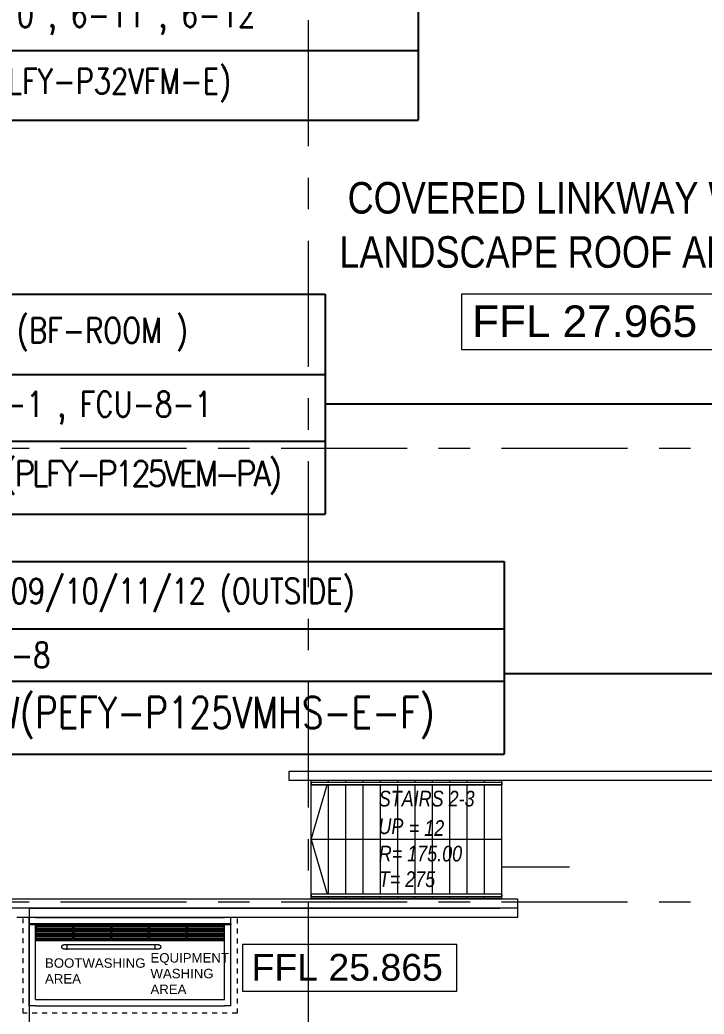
# Model space of a CAD drawing. Header units: millimetres. Extents: x 50620 to 404449, y -131543 to 97.
# Drawn here: x 329737 to 340598, y -80181 to -64398 of the extents above; entities that cross this region are included whole.
import ezdxf

# ---------------------------------------------------------------- set-up
doc = ezdxf.new("R2010")
doc.units = ezdxf.units.MM
doc.linetypes.add('Dash', pattern=[1587.5, 793.75, -793.75])
doc.linetypes.add('IDA - Grid Line', pattern=[3500, 2000, -500, 500, -500])
for name, color, linetype, lineweight in [('A-_ANOT----_D-1', 8, 'Continuous', 0), ('A-_ANOTTEXT_T', 8, 'Continuous', 0), ('A-_DETA----_E-12', 7, 'Continuous', 9), ('A-_FLOR----_E', 8, 'Continuous', 9), ('A-_HANR----_E6', 8, 'Continuous', 9), ('A-_WALL----_E', 8, 'Continuous', 9), ('FURNITURE', 8, 'Continuous', 9), ('M-_ARCHI', 8, 'Continuous', 5), ('M_ACMV_ANNOTATION', 7, 'Continuous', 20), ('S-_STRC----_A', 8, 'Continuous', 5), ('S-_STRC----_A-1', 8, 'Continuous', 5), ('S-_STRC----_E', 8, 'Continuous', 5)]:
    doc.layers.add(name, color=color, linetype=linetype, lineweight=lineweight)
doc.layers.add('Default', color=7, linetype='Continuous', true_color=0xffffff)
doc.layers.add('Make2D$Visible$Curves', color=7, linetype='Continuous', true_color=0xffffff)
doc.layers.add('S-_ANOTGRID_E-1', color=9, linetype='IDA - Grid Line', lineweight=5, true_color=0x808080)
doc.styles.add('Arial Narrow_2', font='ARIALN.TTF', dxfattribs={"height": 90})
doc.styles.add('Arial Narrow_B_I', font='ARIALNBI.TTF', dxfattribs={"height": 375})
doc.styles.add('Arial Narrow_I', font='ARIALNI.TTF', dxfattribs={"height": 1.5})
doc.styles.add('Arial Narrow_I_1', font='ARIALNI.TTF', dxfattribs={"height": 375})
doc.styles.add('Arial_4', font='arial.ttf', dxfattribs={"height": 500})
doc.styles.add('Default', font='arial.ttf')
doc.styles.add('SIMPLEX', font='simplex.shx', dxfattribs={"width": 0.8})
doc.styles.get("Standard").update_dxf_attribs({"font": 'arial.ttf'})
doc.dimstyles.get("Standard").update_dxf_attribs({"dimtxt": 200, "dimasz": 150, "dimexe": 0.18, "dimexo": 0.0625, "dimgap": 10, "dimtad": 1, "dimtih": 1, "dimtoh": 1, "dimdec": 0, "dimzin": 0, "dimdsep": 46, "dimtxsty": 'Standard', "dimcen": 0.09, "dimclrd": 256, "dimclre": 256, "dimclrt": 256, "dimadec": 0, "dimazin": 0, "dimtfac": 1, "dimtdec": 0, "dimtofl": 0, "dimtmove": 0, "dimatfit": 3, "dimfxl": 1, "dimtolj": 1, "dimtzin": 0, "dimarcsym": 1})

# ---------------------------------------------------------------- blocks, each defined once
blk = doc.blocks.new('*T64')
at = {"layer": 'M_ACMV_ANNOTATION', "color": 0, "linetype": 'ByBlock', "lineweight": -2, "transparency": 16777216}
for p, q in [((0, 0), (8620, 0)), ((0, 0), (0, -4179)), ((8620, 0), (8620, -4179)), ((0, -910), (8620, -910)), ((0, -2053), (8620, -2053)), ((0, -3072), (8620, -3072)), ((0, -4179), (8620, -4179))]:
    blk.add_line(p, q, dxfattribs=at)
at = {"layer": 'M_ACMV_ANNOTATION', "transparency": 16777216, "char_height": 400, "width": 8319.58, "attachment_point": 4, "style": 'SIMPLEX'}
for s, insert in [('{\\Fsimplex|c0;02-04 (INT BRANCH)}', (150, -455)), ('{\\Fsimplex|c0;FCU-5-10, 5-11 , 5-12 , 5-13}', (150, -1481)), ('{\\Fsimplex|c0;FCU-6-10 , 6-11 , 6-12}', (150, -2563)), ('3.6kW (PLFY-P32VFM-E)', (150, -3626))]:
    blk.add_mtext(s, dxfattribs=dict(at, insert=insert))
blk = doc.blocks.new('*T86')
at = {"layer": 'M_ACMV_ANNOTATION', "color": 0, "linetype": 'ByBlock', "lineweight": -2, "transparency": 16777216}
for p, q in [((0, 0), (6720, 0)), ((0, 0), (0, -3492)), ((6720, 0), (6720, -3492)), ((0, -1275), (6720, -1275)), ((0, -2333), (6720, -2333)), ((0, -3492), (6720, -3492))]:
    blk.add_line(p, q, dxfattribs=at)
at = {"layer": 'M_ACMV_ANNOTATION', "transparency": 16777216, "char_height": 400, "width": 6419.78, "attachment_point": 4, "style": 'SIMPLEX'}
for s, insert in [('02-05 (BF-ROOM )', (150, -638)), ('{\\Fsimplex|c0;FCU-7-1 , FCU-8-1}', (150, -1804)), ('{\\Fsimplex|c0;\\W0.9;\\T0.8;14.0kW(PLFY-P125VEM-PA)}', (150, -2913))]:
    blk.add_mtext(s, dxfattribs=dict(at, insert=insert))
blk = doc.blocks.new('*T95')
at = {"layer": 'M_ACMV_ANNOTATION', "color": 0, "linetype": 'ByBlock', "lineweight": -2, "transparency": 16777216}
for p, q in [((0, 0), (9736, 0)), ((0, 0), (0, -3057)), ((9736, 0), (9736, -3057)), ((0, -1065), (9736, -1065)), ((0, -1899), (9736, -1899)), ((0, -3057), (9736, -3057))]:
    blk.add_line(p, q, dxfattribs=at)
at = {"layer": 'M_ACMV_ANNOTATION', "transparency": 16777216, "char_height": 400, "width": 9436, "attachment_point": 4, "style": 'SIMPLEX'}
for s, insert in [('02-08/09/10/11/12 (OUTSIDE)', (150, -533)), ('{\\Fsimplex|c0;PFCU-7-8}', (150, -1482)), ('{\\Fsimplex|c0;\\H1.25x;14.0kW(PEFY-P125VMHS-E-F)}', (150, -2478))]:
    blk.add_mtext(s, dxfattribs=dict(at, insert=insert))
blk = doc.blocks.new('Top Rail Type - Top Rail_Internal_-4010444-BLK 2 2ND STOREY PLAN')
at = {"layer": 'A-_HANR----_E6'}
for p, q in [((82272, 22794), (79247, 22794)), ((79247, 22754), (82272, 22754))]:
    blk.add_line(p, q, dxfattribs=at)
at = {"layer": 'A-_HANR----_E6', "flags": 128}
for points in [[(79247, 22791), (79247, 22788), (79247, 22784), (79247, 22779), (79247, 22774), (79247, 22768), (79247, 22764), (79247, 22759), (79247, 22756)], [(79247, 22756), (79247, 22759), (79247, 22764), (79247, 22768), (79247, 22774), (79247, 22779), (79247, 22784), (79247, 22788), (79247, 22791)], [(82272, 22791), (82272, 22788), (82272, 22784), (82272, 22779), (82272, 22774), (82272, 22768), (82272, 22764), (82272, 22759), (82272, 22756)], [(82272, 22756), (82272, 22759), (82272, 22764), (82272, 22768), (82272, 22774), (82272, 22779), (82272, 22784), (82272, 22788), (82272, 22791)]]:
    blk.add_lwpolyline(points, dxfattribs=at)
blk = doc.blocks.new('Top Rail Type - Top Rail_Internal_-V97-BLK 2 2ND STOREY PLAN')
at = {"layer": 'A-_HANR----_E6'}
for p, q in [((79247, 22754), (79247, 22794)), ((82272, 22794), (79247, 22794)), ((82272, 22754), (79247, 22754)), ((82272, 22754), (82272, 22794))]:
    blk.add_line(p, q, dxfattribs=at)
blk = doc.blocks.new('Top Rail Type - Top Rail_Internal_-4010559-BLK 2 2ND STOREY PLAN')
at = {"layer": 'A-_HANR----_E6'}
for p, q in [((82272, 21019), (79247, 21019)), ((79247, 20979), (82272, 20979))]:
    blk.add_line(p, q, dxfattribs=at)
at = {"layer": 'A-_HANR----_E6', "flags": 128}
for points in [[(79247, 21016), (79247, 21013), (79247, 21009), (79247, 21004), (79247, 20999), (79247, 20993), (79247, 20989), (79247, 20984), (79247, 20981)], [(79247, 20981), (79247, 20984), (79247, 20989), (79247, 20993), (79247, 20999), (79247, 21004), (79247, 21009), (79247, 21013), (79247, 21016)], [(82272, 21016), (82272, 21013), (82272, 21009), (82272, 21004), (82272, 20999), (82272, 20993), (82272, 20989), (82272, 20984), (82272, 20981)], [(82272, 20981), (82272, 20984), (82272, 20989), (82272, 20993), (82272, 20999), (82272, 21004), (82272, 21009), (82272, 21013), (82272, 21016)]]:
    blk.add_lwpolyline(points, dxfattribs=at)
blk = doc.blocks.new('Top Rail Type - Top Rail_Internal_-V98-BLK 2 2ND STOREY PLAN')
at = {"layer": 'A-_HANR----_E6'}
for p, q in [((79247, 20979), (79247, 21019)), ((82272, 21019), (79247, 21019)), ((82272, 20979), (82272, 21019)), ((82272, 20979), (79247, 20979))]:
    blk.add_line(p, q, dxfattribs=at)
blk = doc.blocks.new('Spot Elevations - 16L x 3_5H - FFL - Magentar-4680237-BLK 2 2ND STOREY PLAN')
at = {"layer": 'A-_ANOT----_D-1'}
for p, q in [((16, 3.5), (0, 3.5)), ((0, 3.5), (0, 0)), ((16, 0), (16, 3.5)), ((0, 0), (16, 0))]:
    blk.add_line(p, q, dxfattribs=at)
blk = doc.blocks.new('IDA - Stair Detail Tag - UP_Total No of Riser - Riser Height - Tread Depth-258127-BLK 2 2ND STOREY PLAN')
at = {"layer": 'S-_STRC----_A-1', "insert": (0.032, -0.485), "char_height": 1.5, "width": 2.96624, "attachment_point": 1, "style": 'Arial Narrow_I'}
blk.add_mtext('UP', dxfattribs=at)
blk = doc.blocks.new('ARCHI 2ND_2024 09 11')
at = {"layer": 'A-_DETA----_E-12', "color": 8, "linetype": 'Dash', "lineweight": 5, "ltscale": 0.1}
blk.add_lwpolyline([(-51800, -50665), (-51800, -52165), (-55200, -52165), (-55200, -50665)], dxfattribs=at)
at = {"layer": 'A-_FLOR----_E', "color": 8, "lineweight": 5}
for p, q in [((-50975, -48325), (-43625, -48325)), ((-50625, -48325), (-43625, -48325)), ((-50625, -50350), (-50625, -48475)), ((-43775, -48475), (-47600, -48475)), ((-57725, -50350), (-52725, -50350)), ((-57725, -50350), (-52725, -50350)), ((-47625, -50500), (-55100, -50500)), ((-55100, -50500), (-55100, -52800)), ((-52575, -50350), (-50625, -50350))]:
    blk.add_line(p, q, dxfattribs=at)
at = {"layer": 'A-_WALL----_E', "color": 8, "lineweight": 5}
for p, q in [((-50975, -48475), (-50975, -48325)), ((-50825, -48325), (-43775, -48325)), ((-43775, -48475), (-50975, -48475)), ((-57700, -50350), (-47350, -50350)), ((-47350, -50500), (-57700, -50500)), ((-55100.4, -50500), (-47625, -50500)), ((-55100, -50500), (-55100, -95600)), ((-52725, -50350), (-52575, -50350)), ((-47350, -50350), (-47350, -50500))]:
    blk.add_line(p, q, dxfattribs=at)
at = {"layer": 'Default', "color": 8, "lineweight": 5}
for p, q in [((-54433.1, -50765), (-54404.7, -50767)), ((-54400, -50778.1), (-54433.1, -50778.1)), ((-54400, -50778.1), (-54366.9, -50778.1)), ((-54366.9, -50765), (-54395.3, -50767)), ((-53833.1, -50765), (-53804.7, -50767)), ((-53800, -50778.1), (-53833.1, -50778.1)), ((-53800, -50778.1), (-53766.9, -50778.1)), ((-53766.9, -50765), (-53795.3, -50767)), ((-53233.1, -50765), (-53204.7, -50767)), ((-53200, -50778.1), (-53233.1, -50778.1)), ((-53200, -50778.1), (-53166.9, -50778.1)), ((-53166.9, -50765), (-53195.3, -50767)), ((-52633.1, -50765), (-52604.7, -50767)), ((-52600, -50778.1), (-52633.1, -50778.1)), ((-52600, -50778.1), (-52566.9, -50778.1)), ((-52566.9, -50765), (-52595.3, -50767))]:
    blk.add_line(p, q, dxfattribs=at)
at = {"layer": 'Default', "color": 8, "lineweight": 5, "extrusion": (5.42101e-20, -1.69407e-21, -1)}
for centre in [(54433.1, -50771.5), (53833.1, -50771.5), (53233.1, -50771.5), (52633.1, -50771.5)]:
    blk.add_circle(centre, 6.53, dxfattribs=at)
at = {"layer": 'Default', "color": 8, "lineweight": 5}
for centre in [(-54400, -50771.5), (-54366.9, -50771.5), (-53800, -50771.5), (-53766.9, -50771.5), (-53200, -50771.5), (-53166.9, -50771.5), (-52600, -50771.5), (-52566.9, -50771.5)]:
    blk.add_circle(centre, 6.53, dxfattribs=at)
for centre, radius, start, end in [((-54400, -50812.1), 24.4, 315.94346, 224.05654), ((-54400, -50792.1), 14.1, 0, 180), ((-54399.9, -50766.7), 8.82, 0, 180), ((-53800, -50812.1), 24.4, 315.94346, 224.05654), ((-53800, -50792.1), 14.1, 0, 180), ((-53799.9, -50766.7), 8.82, 0, 180), ((-53200, -50812.1), 24.4, 315.94346, 224.05654), ((-53200, -50792.1), 14.1, 0, 180), ((-53199.9, -50766.7), 8.82, 0, 180), ((-52600, -50812.1), 24.4, 315.94346, 224.05654), ((-52600, -50792.1), 14.1, 0, 180), ((-52599.9, -50766.7), 8.82, 0, 180)]:
    blk.add_arc(centre, radius, start, end, dxfattribs=at)
for points in [[(-54415.4, -50835.8), (-54418.9, -50829.1), (-54417.5, -50819.4)], [(-54384.6, -50835.8), (-54381.1, -50829.1), (-54382.5, -50819.4)], [(-53815.4, -50835.8), (-53818.9, -50829.1), (-53817.5, -50819.4)], [(-53784.6, -50835.8), (-53781.1, -50829.1), (-53782.5, -50819.4)], [(-53215.4, -50835.8), (-53218.9, -50829.1), (-53217.5, -50819.4)], [(-53184.6, -50835.8), (-53181.1, -50829.1), (-53182.5, -50819.4)], [(-52615.4, -50835.8), (-52618.9, -50829.1), (-52617.5, -50819.4)], [(-52584.6, -50835.8), (-52581.1, -50829.1), (-52582.5, -50819.4)]]:
    blk.add_open_spline(points, degree=2, dxfattribs=at)
for points in [[(-54400, -50841.8), (-54384.1, -50841.8), (-54384.1, -50833.7), (-54384.1, -50825.5), (-54400, -50825.5), (-54415.9, -50825.5), (-54415.9, -50833.7), (-54415.9, -50841.8), (-54400, -50841.8)], [(-53800, -50841.8), (-53784.1, -50841.8), (-53784.1, -50833.7), (-53784.1, -50825.5), (-53800, -50825.5), (-53815.9, -50825.5), (-53815.9, -50833.7), (-53815.9, -50841.8), (-53800, -50841.8)], [(-53200, -50841.8), (-53184.1, -50841.8), (-53184.1, -50833.7), (-53184.1, -50825.5), (-53200, -50825.5), (-53215.9, -50825.5), (-53215.9, -50833.7), (-53215.9, -50841.8), (-53200, -50841.8)], [(-52600, -50841.8), (-52584.1, -50841.8), (-52584.1, -50833.7), (-52584.1, -50825.5), (-52600, -50825.5), (-52615.9, -50825.5), (-52615.9, -50833.7), (-52615.9, -50841.8), (-52600, -50841.8)]]:
    blk.add_rational_spline(points, [1, 0.707106781187, 1, 0.707106781187, 1, 0.707106781187, 1, 0.707106781187, 1], degree=2, knots=[0, 0, 0, 1.5707963, 1.5707963, 3.1415927, 3.1415927, 4.712389, 4.712389, 6.2831853, 6.2831853, 6.2831853], dxfattribs=at)
for points in [[(-54400, -50839.8), (-54399.5, -50839.8), (-54398.5, -50839.8), (-54396.9, -50839.7), (-54395.4, -50839.5), (-54393.9, -50839.2), (-54392.4, -50838.8), (-54391, -50838.3), (-54389.8, -50837.8), (-54388.7, -50837.2), (-54387.8, -50836.5), (-54387.2, -50835.9), (-54386.8, -50835.4), (-54386.5, -50835), (-54386.3, -50834.7), (-54386.2, -50834.3), (-54386.1, -50834), (-54386.1, -50833.7), (-54386.1, -50833.2), (-54386.2, -50832.8), (-54386.5, -50832.4), (-54386.7, -50832), (-54386.9, -50831.8), (-54387.2, -50831.4), (-54387.8, -50830.8), (-54388.7, -50830.2), (-54389.8, -50829.6), (-54391, -50829.1), (-54392.4, -50828.6), (-54393.9, -50828.2), (-54395.4, -50827.9), (-54396.9, -50827.7), (-54398.5, -50827.6), (-54400, -50827.5), (-54401.5, -50827.6), (-54403.1, -50827.7), (-54404.6, -50827.9), (-54406.1, -50828.2), (-54407.6, -50828.6), (-54409, -50829.1), (-54410.2, -50829.6), (-54411.3, -50830.2), (-54412.2, -50830.8), (-54412.8, -50831.4), (-54413.2, -50831.9), (-54413.5, -50832.4), (-54413.7, -50832.7), (-54413.8, -50833), (-54413.9, -50833.3), (-54413.9, -50833.7), (-54413.9, -50834.1), (-54413.8, -50834.6), (-54413.5, -50835), (-54413.3, -50835.3), (-54413.1, -50835.6), (-54412.8, -50836), (-54412.2, -50836.5), (-54411.3, -50837.2), (-54410.2, -50837.8), (-54409, -50838.3), (-54407.6, -50838.8), (-54406.1, -50839.2), (-54404.6, -50839.5), (-54403.1, -50839.7), (-54401.5, -50839.8), (-54400.5, -50839.8), (-54400, -50839.8)], [(-53800, -50839.8), (-53799.5, -50839.8), (-53798.5, -50839.8), (-53796.9, -50839.7), (-53795.4, -50839.5), (-53793.9, -50839.2), (-53792.4, -50838.8), (-53791, -50838.3), (-53789.8, -50837.8), (-53788.7, -50837.2), (-53787.8, -50836.5), (-53787.2, -50835.9), (-53786.8, -50835.4), (-53786.5, -50835), (-53786.3, -50834.7), (-53786.2, -50834.3), (-53786.1, -50834), (-53786.1, -50833.7), (-53786.1, -50833.2), (-53786.2, -50832.8), (-53786.5, -50832.4), (-53786.7, -50832), (-53786.9, -50831.8), (-53787.2, -50831.4), (-53787.8, -50830.8), (-53788.7, -50830.2), (-53789.8, -50829.6), (-53791, -50829.1), (-53792.4, -50828.6), (-53793.9, -50828.2), (-53795.4, -50827.9), (-53796.9, -50827.7), (-53798.5, -50827.6), (-53800, -50827.5), (-53801.5, -50827.6), (-53803.1, -50827.7), (-53804.6, -50827.9), (-53806.1, -50828.2), (-53807.6, -50828.6), (-53809, -50829.1), (-53810.2, -50829.6), (-53811.3, -50830.2), (-53812.2, -50830.8), (-53812.8, -50831.4), (-53813.2, -50831.9), (-53813.5, -50832.4), (-53813.7, -50832.7), (-53813.8, -50833), (-53813.9, -50833.3), (-53813.9, -50833.7), (-53813.9, -50834.1), (-53813.8, -50834.6), (-53813.5, -50835), (-53813.3, -50835.3), (-53813.1, -50835.6), (-53812.8, -50836), (-53812.2, -50836.5), (-53811.3, -50837.2), (-53810.2, -50837.8), (-53809, -50838.3), (-53807.6, -50838.8), (-53806.1, -50839.2), (-53804.6, -50839.5), (-53803.1, -50839.7), (-53801.5, -50839.8), (-53800.5, -50839.8), (-53800, -50839.8)], [(-53200, -50839.8), (-53199.5, -50839.8), (-53198.5, -50839.8), (-53196.9, -50839.7), (-53195.4, -50839.5), (-53193.9, -50839.2), (-53192.4, -50838.8), (-53191, -50838.3), (-53189.8, -50837.8), (-53188.7, -50837.2), (-53187.8, -50836.5), (-53187.2, -50835.9), (-53186.8, -50835.4), (-53186.5, -50835), (-53186.3, -50834.7), (-53186.2, -50834.3), (-53186.1, -50834), (-53186.1, -50833.7), (-53186.1, -50833.2), (-53186.2, -50832.8), (-53186.5, -50832.4), (-53186.7, -50832), (-53186.9, -50831.8), (-53187.2, -50831.4), (-53187.8, -50830.8), (-53188.7, -50830.2), (-53189.8, -50829.6), (-53191, -50829.1), (-53192.4, -50828.6), (-53193.9, -50828.2), (-53195.4, -50827.9), (-53196.9, -50827.7), (-53198.5, -50827.6), (-53200, -50827.5), (-53201.5, -50827.6), (-53203.1, -50827.7), (-53204.6, -50827.9), (-53206.1, -50828.2), (-53207.6, -50828.6), (-53209, -50829.1), (-53210.2, -50829.6), (-53211.3, -50830.2), (-53212.2, -50830.8), (-53212.8, -50831.4), (-53213.2, -50831.9), (-53213.5, -50832.4), (-53213.7, -50832.7), (-53213.8, -50833), (-53213.9, -50833.3), (-53213.9, -50833.7), (-53213.9, -50834.1), (-53213.8, -50834.6), (-53213.5, -50835), (-53213.3, -50835.3), (-53213.1, -50835.6), (-53212.8, -50836), (-53212.2, -50836.5), (-53211.3, -50837.2), (-53210.2, -50837.8), (-53209, -50838.3), (-53207.6, -50838.8), (-53206.1, -50839.2), (-53204.6, -50839.5), (-53203.1, -50839.7), (-53201.5, -50839.8), (-53200.5, -50839.8), (-53200, -50839.8)], [(-52600, -50839.8), (-52599.5, -50839.8), (-52598.5, -50839.8), (-52596.9, -50839.7), (-52595.4, -50839.5), (-52593.9, -50839.2), (-52592.4, -50838.8), (-52591, -50838.3), (-52589.8, -50837.8), (-52588.7, -50837.2), (-52587.8, -50836.5), (-52587.2, -50835.9), (-52586.8, -50835.4), (-52586.5, -50835), (-52586.3, -50834.7), (-52586.2, -50834.3), (-52586.1, -50834), (-52586.1, -50833.7), (-52586.1, -50833.2), (-52586.2, -50832.8), (-52586.5, -50832.4), (-52586.7, -50832), (-52586.9, -50831.8), (-52587.2, -50831.4), (-52587.8, -50830.8), (-52588.7, -50830.2), (-52589.8, -50829.6), (-52591, -50829.1), (-52592.4, -50828.6), (-52593.9, -50828.2), (-52595.4, -50827.9), (-52596.9, -50827.7), (-52598.5, -50827.6), (-52600, -50827.5), (-52601.5, -50827.6), (-52603.1, -50827.7), (-52604.6, -50827.9), (-52606.1, -50828.2), (-52607.6, -50828.6), (-52609, -50829.1), (-52610.2, -50829.6), (-52611.3, -50830.2), (-52612.2, -50830.8), (-52612.8, -50831.4), (-52613.2, -50831.9), (-52613.5, -50832.4), (-52613.7, -50832.7), (-52613.8, -50833), (-52613.9, -50833.3), (-52613.9, -50833.7), (-52613.9, -50834.1), (-52613.8, -50834.6), (-52613.5, -50835), (-52613.3, -50835.3), (-52613.1, -50835.6), (-52612.8, -50836), (-52612.2, -50836.5), (-52611.3, -50837.2), (-52610.2, -50837.8), (-52609, -50838.3), (-52607.6, -50838.8), (-52606.1, -50839.2), (-52604.6, -50839.5), (-52603.1, -50839.7), (-52601.5, -50839.8), (-52600.5, -50839.8), (-52600, -50839.8)]]:
    blk.add_open_spline(points, degree=3, knots=[0, 0, 0, 0, 1.5093919, 3.0602332, 4.6296005, 6.1901299, 7.712437, 9.1660948, 10.522236, 11.7549478, 12.8450255, 13.7799351, 14.440352, 14.7868038, 15.3810336, 15.5821142, 15.8216749, 16.2592794, 16.6968839, 17.1375253, 17.731755, 18.0782069, 18.3295349, 18.7386237, 19.6735333, 20.763611, 21.9963229, 23.352464, 24.8061219, 26.3284289, 27.8889584, 29.4583256, 31.0091669, 32.5185588, 34.0279507, 35.578792, 37.1481593, 38.7086887, 40.2309958, 41.6846537, 43.0407948, 44.2735067, 45.3635844, 46.2984939, 46.9589108, 47.3053627, 47.8995924, 48.100673, 48.3402338, 48.7778383, 49.2154427, 49.6560841, 50.2503138, 50.5967657, 50.8480938, 51.2571826, 52.1920922, 53.2821698, 54.5148817, 55.8710228, 57.3246807, 58.8469878, 60.4075172, 61.9768845, 63.5277258, 65.0371177, 65.0371177, 65.0371177, 65.0371177], dxfattribs=at)
at = {"layer": 'FURNITURE', "color": 8, "lineweight": 5}
for p, q in [((-47350, -50500), (-47350, -50650)), ((-47350, -50650), (-55300, -50650))]:
    blk.add_line(p, q, dxfattribs=at)
at = {"layer": 'Make2D$Visible$Curves', "color": 8, "lineweight": 5}
for points, degree in [([(-55100, -50750), (-55100, -50700), (-55100, -50650)], 2), ([(-55000, -50650), (-55050, -50650), (-55100, -50650)], 2), ([(-55000, -50650), (-54700, -50650), (-52000, -50650)], 2), ([(-51900, -50650), (-51950, -50650), (-52000, -50650)], 2), ([(-51900, -50750), (-51900, -50700), (-51900, -50650)], 2), ([(-51900, -50750), (-54700, -50750), (-55100, -50750)], 2), ([(-55100, -50750), (-55100, -50757.5), (-55100, -50765)], 2), ([(-51900, -50765), (-54700, -50765), (-55100, -50765)], 2), ([(-55100, -52050), (-55100, -51468.9), (-55100, -50765)], 2), ([(-55000, -51950), (-55000, -51418.9), (-55000, -50765)], 2), ([(-55000, -50767), (-55000, -50890), (-55000, -51013)], 2), ([(-54400, -50767), (-54700, -50767), (-55000, -50767)], 2), ([(-54987, -51000), (-54987, -50890), (-54987, -50780)], 2), ([(-54987, -50780), (-54700, -50780), (-54413, -50780)], 2), ([(-54987, -50790), (-54700, -50790), (-54413, -50790)], 2), ([(-54987, -50797.5), (-54700, -50797.5), (-54413, -50797.5)], 2), ([(-54413, -50780), (-54413, -50890), (-54413, -51000)], 2), ([(-54400, -50767), (-54400, -50890), (-54400, -51013)], 2), ([(-53800, -50767), (-54100, -50767), (-54400, -50767)], 2), ([(-54387, -51000), (-54387, -50890), (-54387, -50780)], 2), ([(-54387, -50780), (-54100, -50780), (-53813, -50780)], 2), ([(-54387, -50790), (-54100, -50790), (-53813, -50790)], 2), ([(-54387, -50797.5), (-54100, -50797.5), (-53813, -50797.5)], 2), ([(-53813, -50780), (-53813, -50890), (-53813, -51000)], 2), ([(-53800, -51013), (-53800, -50890), (-53800, -50767)], 2), ([(-53200, -50767), (-53500, -50767), (-53800, -50767)], 2), ([(-53787, -51000), (-53787, -50890), (-53787, -50780)], 2), ([(-53787, -50780), (-53500, -50780), (-53213, -50780)], 2), ([(-53787, -50790), (-53500, -50790), (-53213, -50790)], 2), ([(-53787, -50797.5), (-53500, -50797.5), (-53213, -50797.5)], 2), ([(-53213, -50780), (-53213, -50890), (-53213, -51000)], 2), ([(-53200, -51013), (-53200, -50890), (-53200, -50767)], 2), ([(-52600, -50767), (-52900, -50767), (-53200, -50767)], 2), ([(-53187, -51000), (-53187, -50890), (-53187, -50780)], 2), ([(-53187, -50780), (-52900, -50780), (-52613, -50780)], 2), ([(-53187, -50790), (-52900, -50790), (-52613, -50790)], 2), ([(-53187, -50797.5), (-52900, -50797.5), (-52613, -50797.5)], 2), ([(-52613, -50780), (-52613, -50890), (-52613, -51000)], 2), ([(-52600, -51013), (-52600, -50890), (-52600, -50767)], 2), ([(-52000, -50767), (-52300, -50767), (-52600, -50767)], 2), ([(-52587, -51000), (-52587, -50890), (-52587, -50780)], 2), ([(-52587, -50780), (-52300, -50780), (-52013, -50780)], 2), ([(-52587, -50790), (-52300, -50790), (-52013, -50790)], 2), ([(-52587, -50797.5), (-52300, -50797.5), (-52013, -50797.5)], 2), ([(-52013, -50780), (-52013, -50890), (-52013, -51000)], 2), ([(-52000, -51950), (-52000, -51418.9), (-52000, -50765)], 2), ([(-51900, -50750), (-51900, -50757.5), (-51900, -50765)], 2), ([(-51900, -52050), (-51900, -51468.9), (-51900, -50765)], 2), ([(-54987, -50822.5), (-54700, -50822.5), (-54413, -50822.5)], 2), ([(-54987, -50837.5), (-54700, -50837.5), (-54413, -50837.5)], 2), ([(-54987, -50862.5), (-54700, -50862.5), (-54413, -50862.5)], 2), ([(-54987, -50877.5), (-54700, -50877.5), (-54413, -50877.5)], 2), ([(-54987, -50902.5), (-54700, -50902.5), (-54413, -50902.5)], 2), ([(-54987, -50917.5), (-54700, -50917.5), (-54413, -50917.5)], 2), ([(-54987, -50942.5), (-54700, -50942.5), (-54413, -50942.5)], 2), ([(-54987, -50957.5), (-54700, -50957.5), (-54413, -50957.5)], 2), ([(-54387, -50822.5), (-54100, -50822.5), (-53813, -50822.5)], 2), ([(-54387, -50837.5), (-54100, -50837.5), (-53813, -50837.5)], 2), ([(-54387, -50862.5), (-54100, -50862.5), (-53813, -50862.5)], 2), ([(-54387, -50877.5), (-54100, -50877.5), (-53813, -50877.5)], 2), ([(-54387, -50902.5), (-54100, -50902.5), (-53813, -50902.5)], 2), ([(-54387, -50917.5), (-54100, -50917.5), (-53813, -50917.5)], 2), ([(-54387, -50942.5), (-54100, -50942.5), (-53813, -50942.5)], 2), ([(-54387, -50957.5), (-54100, -50957.5), (-53813, -50957.5)], 2), ([(-53787, -50822.5), (-53500, -50822.5), (-53213, -50822.5)], 2), ([(-53787, -50837.5), (-53500, -50837.5), (-53213, -50837.5)], 2), ([(-53787, -50862.5), (-53500, -50862.5), (-53213, -50862.5)], 2), ([(-53787, -50877.5), (-53500, -50877.5), (-53213, -50877.5)], 2), ([(-53787, -50902.5), (-53500, -50902.5), (-53213, -50902.5)], 2), ([(-53787, -50917.5), (-53500, -50917.5), (-53213, -50917.5)], 2), ([(-53787, -50942.5), (-53500, -50942.5), (-53213, -50942.5)], 2), ([(-53787, -50957.5), (-53500, -50957.5), (-53213, -50957.5)], 2), ([(-53187, -50822.5), (-52900, -50822.5), (-52613, -50822.5)], 2), ([(-53187, -50837.5), (-52900, -50837.5), (-52613, -50837.5)], 2), ([(-53187, -50862.5), (-52900, -50862.5), (-52613, -50862.5)], 2), ([(-53187, -50877.5), (-52900, -50877.5), (-52613, -50877.5)], 2), ([(-53187, -50902.5), (-52900, -50902.5), (-52613, -50902.5)], 2), ([(-53187, -50917.5), (-52900, -50917.5), (-52613, -50917.5)], 2), ([(-53187, -50942.5), (-52900, -50942.5), (-52613, -50942.5)], 2), ([(-53187, -50957.5), (-52900, -50957.5), (-52613, -50957.5)], 2), ([(-52587, -50822.5), (-52300, -50822.5), (-52013, -50822.5)], 2), ([(-52587, -50837.5), (-52300, -50837.5), (-52013, -50837.5)], 2), ([(-52587, -50862.5), (-52300, -50862.5), (-52013, -50862.5)], 2), ([(-52587, -50877.5), (-52300, -50877.5), (-52013, -50877.5)], 2), ([(-52587, -50902.5), (-52300, -50902.5), (-52013, -50902.5)], 2), ([(-52587, -50917.5), (-52300, -50917.5), (-52013, -50917.5)], 2), ([(-52587, -50942.5), (-52300, -50942.5), (-52013, -50942.5)], 2), ([(-52587, -50957.5), (-52300, -50957.5), (-52013, -50957.5)], 2), ([(-55000, -51013), (-54700, -51013), (-54400, -51013)], 2), ([(-55000, -51015), (-54700, -51015), (-52000, -51015)], 2), ([(-54987, -50982.5), (-54700, -50982.5), (-54413, -50982.5)], 2), ([(-54987, -50990), (-54700, -50990), (-54413, -50990)], 2), ([(-54413, -51000), (-54700, -51000), (-54987, -51000)], 2), ([(-54500, -51080), (-53633.3, -51080), (-53366.7, -51080), (-53100, -51080)], 3), ([(-54400, -51013), (-54100, -51013), (-53800, -51013)], 2), ([(-54387, -50982.5), (-54100, -50982.5), (-53813, -50982.5)], 2), ([(-54387, -50990), (-54100, -50990), (-53813, -50990)], 2), ([(-53813, -51000), (-54100, -51000), (-54387, -51000)], 2), ([(-53800, -51013), (-53500, -51013), (-53200, -51013)], 2), ([(-53787, -50982.5), (-53500, -50982.5), (-53213, -50982.5)], 2), ([(-53787, -50990), (-53500, -50990), (-53213, -50990)], 2), ([(-53213, -51000), (-53500, -51000), (-53787, -51000)], 2), ([(-53200, -51013), (-52900, -51013), (-52600, -51013)], 2), ([(-53187, -50982.5), (-52900, -50982.5), (-52613, -50982.5)], 2), ([(-53187, -50990), (-52900, -50990), (-52613, -50990)], 2), ([(-52613, -51000), (-52900, -51000), (-53187, -51000)], 2), ([(-52600, -51013), (-52300, -51013), (-52000, -51013)], 2), ([(-52587, -50982.5), (-52300, -50982.5), (-52013, -50982.5)], 2), ([(-52587, -50990), (-52300, -50990), (-52013, -50990)], 2), ([(-52013, -51000), (-52300, -51000), (-52587, -51000)], 2), ([(-53100, -51150), (-54700, -51150), (-54500, -51150)], 2), ([(-55000, -52050), (-55050, -52050), (-55100, -52050)], 2), ([(-55000, -51950), (-54700, -51950), (-52000, -51950)], 2), ([(-55000, -52050), (-54700, -52050), (-52000, -52050)], 2), ([(-51900, -52050), (-51950, -52050), (-52000, -52050)], 2)]:
    blk.add_open_spline(points, degree=degree, dxfattribs=at)
for points, weights, knots in [([(-54550, -51150), (-54585, -51150), (-54585, -51115), (-54585, -51080), (-54550, -51080)], [1, 0.707106781187, 1, 0.707106781187, 1], [54.9778714, 54.9778714, 54.9778714, 109.9557429, 109.9557429, 164.9336143, 164.9336143, 164.9336143]), ([(-54500, -51150), (-54500, -51150), (-54500, -51115), (-54500, -51080), (-54500, -51080)], [1, 0.707106781187, 1, 0.707106781187, 1], [0, 0, 0, 54.9778714, 54.9778714, 109.9557429, 109.9557429, 109.9557429]), ([(-53100, -51150), (-53100, -51150), (-53100, -51115), (-53100, -51080), (-53100, -51080)], [1, 0.707106781187, 1, 0.707106781187, 1], [0, 0, 0, 54.9778714, 54.9778714, 109.9557429, 109.9557429, 109.9557429]), ([(-53050, -51080), (-53050, -51080), (-53050, -51080), (-53015, -51080), (-53015, -51115), (-53015, -51150), (-53050, -51150)], [0.999995164033, 0.999997581996, 1, 0.707106781187, 1, 0.707106781187, 1], [-164.9340682, -164.9340682, -164.9340682, -164.9336143, -164.9336143, -109.9557429, -109.9557429, -54.9778714, -54.9778714, -54.9778714])]:
    blk.add_rational_spline(points, weights, degree=2, knots=knots, dxfattribs=at)
for points, knots in [([(-54550, -51080), (-54550, -51080), (-54549.7, -51080), (-54549.2, -51080), (-54548.9, -51080), (-54548.5, -51080), (-54548.1, -51080), (-54547.6, -51080), (-54547.1, -51080), (-54546.5, -51080), (-54545.9, -51080), (-54545.2, -51080), (-54544.4, -51080), (-54543.6, -51080), (-54542.8, -51080), (-54541.8, -51080), (-54540.9, -51080), (-54539.9, -51080), (-54538.8, -51080), (-54537.7, -51080), (-54536.6, -51080), (-54535.4, -51080), (-54534.1, -51080), (-54532.9, -51080), (-54531.5, -51080), (-54530.2, -51080), (-54528.8, -51080), (-54527.4, -51080), (-54525.9, -51080), (-54524.5, -51080), (-54523, -51080), (-54521.5, -51080), (-54520, -51080), (-54518.4, -51080), (-54516.9, -51080), (-54515.3, -51080), (-54513.8, -51080), (-54512.2, -51080), (-54510.7, -51080), (-54509.1, -51080), (-54507.6, -51080), (-54506, -51080), (-54504.5, -51080), (-54503, -51080), (-54501.5, -51080), (-54500, -51080)], [0.0043674, 0.0043674, 0.0043674, 0.0043674, 9.1619039, 9.1619039, 9.1619039, 13.9522582, 13.9522582, 13.9522582, 18.8645146, 18.8645146, 18.8645146, 23.8787527, 23.8787527, 23.8787527, 28.9721708, 28.9721708, 28.9721708, 34.1200141, 34.1200141, 34.1200141, 39.2952942, 39.2952942, 39.2952942, 44.4707286, 44.4707286, 44.4707286, 49.6184328, 49.6184328, 49.6184328, 54.7119603, 54.7119603, 54.7119603, 59.7261594, 59.7261594, 59.7261594, 64.6383573, 64.6383573, 64.6383573, 69.4287968, 69.4287968, 69.4287968, 74.0808086, 74.0808086, 74.0808086, 78.5811389, 78.5811389, 78.5811389, 78.5811389]), ([(-53100, -51080), (-53097, -51080), (-53093.9, -51080), (-53090.9, -51080), (-53089.3, -51080), (-53087.8, -51080), (-53086.2, -51080), (-53084.7, -51080), (-53083.1, -51080), (-53081.6, -51080), (-53080, -51080), (-53078.5, -51080), (-53077, -51080), (-53075.5, -51080), (-53074.1, -51080), (-53072.6, -51080), (-53071.2, -51080), (-53069.8, -51080), (-53068.5, -51080), (-53067.1, -51080), (-53065.9, -51080), (-53064.6, -51080), (-53063.4, -51080), (-53062.3, -51080), (-53061.2, -51080), (-53060.1, -51080), (-53059.1, -51080), (-53058.2, -51080), (-53057.2, -51080), (-53056.4, -51080), (-53055.6, -51080), (-53054.8, -51080), (-53054.1, -51080), (-53053.5, -51080), (-53052.9, -51080), (-53052.4, -51080), (-53051.9, -51080), (-53051.5, -51080), (-53051.1, -51080), (-53050.8, -51080), (-53050.6, -51080), (-53050.3, -51080), (-53050.2, -51080), (-53050.1, -51080), (-53050, -51080), (-53050, -51080)], [0, 0, 0, 0, 9.1619037, 9.1619037, 9.1619037, 13.9522578, 13.9522578, 13.9522578, 18.864514, 18.864514, 18.864514, 23.878752, 23.878752, 23.878752, 28.9721701, 28.9721701, 28.9721701, 34.1200133, 34.1200133, 34.1200133, 39.2952935, 39.2952935, 39.2952935, 44.4707278, 44.4707278, 44.4707278, 49.618432, 49.618432, 49.618432, 54.7119595, 54.7119595, 54.7119595, 59.7261586, 59.7261586, 59.7261586, 64.6383567, 64.6383567, 64.6383567, 69.4287964, 69.4287964, 69.4287964, 74.0808084, 74.0808084, 74.0808084, 78.5811389, 78.5811389, 78.5811389, 78.5811389]), ([(-54500, -51150), (-54501.5, -51150), (-54503, -51150), (-54504.5, -51150), (-54506, -51150), (-54507.6, -51150), (-54509.1, -51150), (-54510.7, -51150), (-54512.2, -51150), (-54513.8, -51150), (-54515.3, -51150), (-54516.9, -51150), (-54518.4, -51150), (-54520, -51150), (-54521.5, -51150), (-54523, -51150), (-54524.5, -51150), (-54525.9, -51150), (-54527.4, -51150), (-54528.8, -51150), (-54530.2, -51150), (-54531.5, -51150), (-54532.9, -51150), (-54534.1, -51150), (-54535.4, -51150), (-54536.6, -51150), (-54537.7, -51150), (-54538.8, -51150), (-54539.9, -51150), (-54540.9, -51150), (-54541.8, -51150), (-54542.8, -51150), (-54543.6, -51150), (-54544.4, -51150), (-54545.2, -51150), (-54545.9, -51150), (-54546.5, -51150), (-54547.1, -51150), (-54547.6, -51150), (-54548.1, -51150), (-54548.5, -51150), (-54548.9, -51150), (-54549.2, -51150), (-54549.7, -51150), (-54550, -51150), (-54550, -51150)], [0, 0, 0, 0, 4.5003303, 4.5003303, 4.5003303, 9.152342, 9.152342, 9.152342, 13.9427816, 13.9427816, 13.9427816, 18.8549795, 18.8549795, 18.8549795, 23.8691786, 23.8691786, 23.8691786, 28.9627061, 28.9627061, 28.9627061, 34.1104103, 34.1104103, 34.1104103, 39.2858447, 39.2858447, 39.2858447, 44.4611248, 44.4611248, 44.4611248, 49.6089681, 49.6089681, 49.6089681, 54.7023862, 54.7023862, 54.7023862, 59.7166243, 59.7166243, 59.7166243, 64.6288807, 64.6288807, 64.6288807, 69.419235, 69.419235, 69.419235, 78.5811389, 78.5811389, 78.5811389, 78.5811389]), ([(-53050, -51150), (-53050, -51150), (-53050.1, -51150), (-53050.2, -51150), (-53050.3, -51150), (-53050.6, -51150), (-53050.8, -51150), (-53051.1, -51150), (-53051.5, -51150), (-53051.9, -51150), (-53052.4, -51150), (-53052.9, -51150), (-53053.5, -51150), (-53054.1, -51150), (-53054.8, -51150), (-53055.6, -51150), (-53056.4, -51150), (-53057.2, -51150), (-53058.2, -51150), (-53059.1, -51150), (-53060.1, -51150), (-53061.2, -51150), (-53062.3, -51150), (-53063.4, -51150), (-53064.6, -51150), (-53065.9, -51150), (-53067.1, -51150), (-53068.5, -51150), (-53069.8, -51150), (-53071.2, -51150), (-53072.6, -51150), (-53074.1, -51150), (-53075.5, -51150), (-53077, -51150), (-53078.5, -51150), (-53080, -51150), (-53081.6, -51150), (-53083.1, -51150), (-53084.7, -51150), (-53086.2, -51150), (-53087.8, -51150), (-53089.3, -51150), (-53090.9, -51150), (-53093.9, -51150), (-53097, -51150), (-53100, -51150)], [0.0004644, 0.0004644, 0.0004644, 0.0004644, 4.5003305, 4.5003305, 4.5003305, 9.1523425, 9.1523425, 9.1523425, 13.9427822, 13.9427822, 13.9427822, 18.8549803, 18.8549803, 18.8549803, 23.8691794, 23.8691794, 23.8691794, 28.9627069, 28.9627069, 28.9627069, 34.1104111, 34.1104111, 34.1104111, 39.2858454, 39.2858454, 39.2858454, 44.4611256, 44.4611256, 44.4611256, 49.6089688, 49.6089688, 49.6089688, 54.7023869, 54.7023869, 54.7023869, 59.7166249, 59.7166249, 59.7166249, 64.6288811, 64.6288811, 64.6288811, 69.4192352, 69.4192352, 69.4192352, 78.5811389, 78.5811389, 78.5811389, 78.5811389])]:
    blk.add_open_spline(points, degree=3, knots=knots, dxfattribs=at)
at = {"layer": 'S-_ANOTGRID_E-1', "color": 8, "lineweight": 5}
for p, q in [((-50675, 26594.8), (-50675, -93697.5)), ((-72105.2, -43200), (-40813.8, -43200)), ((-72105.2, -50400), (-40813.8, -50400))]:
    blk.add_line(p, q, dxfattribs=at)
at = {"layer": 'S-_STRC----_A', "color": 8, "lineweight": 5}
for p, q in [((-50625, -49409.7), (-50372.1, -48545)), ((-50360.4, -48505), (-50351.6, -48475)), ((-50350, -49409.7), (-50625, -49409.7)), ((-50625, -49409.7), (-50370.5, -50280)), ((-50075, -49409.7), (-50350, -49409.7)), ((-49800, -49409.7), (-50075, -49409.7)), ((-49525, -49409.7), (-49800, -49409.7)), ((-49250, -49409.7), (-49525, -49409.7)), ((-48975, -49409.7), (-49250, -49409.7)), ((-48700, -49409.7), (-48975, -49409.7)), ((-48425, -49409.7), (-48700, -49409.7)), ((-48150, -49409.7), (-48425, -49409.7)), ((-47875, -49409.7), (-48150, -49409.7)), ((-47600, -49409.7), (-47875, -49409.7)), ((-50358.8, -50320), (-50350, -50350))]:
    blk.add_line(p, q, dxfattribs=at)
at = {"layer": 'S-_STRC----_A-1', "color": 8, "lineweight": 5}
blk.add_line((-47600, -49842), (-46524.5, -49842), dxfattribs=at)
at = {"layer": 'S-_STRC----_E', "color": 8, "lineweight": 5}
for p, q in [((-50625, -50350), (-50625, -48475)), ((-50350, -48505), (-50350, -48475)), ((-50350, -50280), (-50350, -48545)), ((-50075, -48505), (-50075, -48475)), ((-50075, -50280), (-50075, -48545)), ((-49800, -48505), (-49800, -48475)), ((-49800, -50280), (-49800, -48545)), ((-49525, -48505), (-49525, -48475)), ((-49525, -50280), (-49525, -48545)), ((-49250, -48505), (-49250, -48475)), ((-49250, -50280), (-49250, -48545)), ((-48975, -48505), (-48975, -48475)), ((-48975, -50280), (-48975, -48545)), ((-48700, -48505), (-48700, -48475)), ((-48700, -50280), (-48700, -48545)), ((-48425, -48505), (-48425, -48475)), ((-48425, -50280), (-48425, -48545)), ((-48150, -48505), (-48150, -48475)), ((-48150, -50280), (-48150, -48545)), ((-47875, -48505), (-47875, -48475)), ((-47875, -50280), (-47875, -48545)), ((-47600, -50350), (-47600, -48475)), ((-50350, -50350), (-50350, -50320)), ((-50075, -50350), (-50075, -50320)), ((-49800, -50350), (-49800, -50320)), ((-49525, -50350), (-49525, -50320)), ((-49250, -50350), (-49250, -50320)), ((-48975, -50350), (-48975, -50320)), ((-48700, -50350), (-48700, -50320)), ((-48425, -50350), (-48425, -50320)), ((-48150, -50350), (-48150, -50320)), ((-47875, -50350), (-47875, -50320)), ((-50350, -50350), (-50625, -50350)), ((-50075, -50350), (-50350, -50350)), ((-49800, -50350), (-50075, -50350)), ((-49525, -50350), (-49800, -50350)), ((-49250, -50350), (-49525, -50350)), ((-48975, -50350), (-49250, -50350)), ((-48700, -50350), (-48975, -50350)), ((-48425, -50350), (-48700, -50350)), ((-48150, -50350), (-48425, -50350)), ((-47875, -50350), (-48150, -50350)), ((-47600, -50350), (-47875, -50350))]:
    blk.add_line(p, q, dxfattribs=at)
at = {"layer": 'A-_ANOT----_D-1', "color": 8, "lineweight": 5}
for p, xscale, yscale, zscale in [((-48241.1, -41631.4), 249.9999999999999, 249.9999999999999, 249.9999999999999), ((-51716.9, -51820.1), 212.4999999999999, 212.4999999999999, 212.4999999999999)]:
    blk.add_blockref('Spot Elevations - 16L x 3_5H - FFL - Magentar-4680237-BLK 2 2ND STOREY PLAN', p, dxfattribs=dict(at, xscale=xscale, yscale=yscale, zscale=zscale))
at = {"layer": 'A-_HANR----_E6', "color": 8, "lineweight": 5}
for name in ['Top Rail Type - Top Rail_Internal_-4010444-BLK 2 2ND STOREY PLAN', 'Top Rail Type - Top Rail_Internal_-V97-BLK 2 2ND STOREY PLAN', 'Top Rail Type - Top Rail_Internal_-4010559-BLK 2 2ND STOREY PLAN', 'Top Rail Type - Top Rail_Internal_-V98-BLK 2 2ND STOREY PLAN']:
    blk.add_blockref(name, (-129871.6, -71298.5), dxfattribs=at)
at = {"layer": 'S-_STRC----_A-1', "color": 8, "lineweight": 5, "xscale": 165.89811869956, "yscale": 165.89811869956, "zscale": 165.89811869956}
blk.add_blockref('IDA - Stair Detail Tag - UP_Total No of Riser - Riser Height - Tread Depth-258127-BLK 2 2ND STOREY PLAN', (-49563.7, -48995.2), dxfattribs=at)
at = {"layer": 'A-_ANOT----_D-1', "color": 8, "lineweight": 5, "attachment_point": 1, "line_spacing_factor": 0.941778, "style": 'Arial_4'}
for s, insert, char_height, width in [('FFL 27.965', (-48071.4, -40933.8), 500, 4272.668), ('FFL 25.865', (-51572.6, -51227.1), 425, 3631.768)]:
    blk.add_mtext(s, dxfattribs=dict(at, insert=insert, char_height=char_height, width=width))
at = {"layer": 'A-_ANOTTEXT_T', "color": 8, "lineweight": 5, "char_height": 500, "attachment_point": 1, "style": 'Arial Narrow_2'}
for s, insert, width in [('COVERED LINKWAY WITH ', (-50047.7, -38974.4), 9099.153), ('LANDSCAPE ROOF ABOVE', (-50180, -39834.3), 9199.364)]:
    blk.add_mtext(s, dxfattribs=dict(at, insert=insert, width=width))
at = {"layer": 'Default', "color": 8, "lineweight": 5, "char_height": 150, "attachment_point": 1, "style": 'Default'}
for s, insert in [('EQUIPMENT WASHING \\PAREA', (-53176.9, -51213.7)), ('BOOTWASHING AREA', (-54851, -51296.7))]:
    blk.add_mtext_dynamic_manual_height_columns(s, width=1871.937, gutter_width=1, heights=[0], dxfattribs=dict(at, insert=insert))
at = {"layer": 'S-_STRC----_A-1', "color": 8, "lineweight": 5, "char_height": 248.85, "attachment_point": 1}
for s, insert, width, style in [('STAIRS 2-3', (-49553.6, -48637.1), 1901.878, 'Arial Narrow_B_I'), ('      = 12', (-49553.6, -49103.7), 1250.185, 'Arial Narrow_I_1'), ('R= 175.00', (-49553.6, -49509.7), 1635.881, 'Arial Narrow_I_1'), ('T= 275', (-49553.6, -49915.8), 1103.887, 'Arial Narrow_I_1')]:
    blk.add_mtext(s, dxfattribs=dict(at, insert=insert, width=width, style=style))

msp = doc.modelspace()

# ---------------------------------------------------------------- block references
at = {"layer": 'M-_ARCHI', "lineweight": 5, "extrusion": (0.000419962, 1.0854e-05, 1), "rotation": 359.9999887056363}
msp.add_blockref('ARCHI 2ND_2024 09 11', (384987, -27998, 422), dxfattribs=at)

# ---------------------------------------------------------------- next in the draw order: block references
for name, p in [('*T64', (327440, -61812, 285)), ('*T86', (327865, -68754, 423181)), ('*T95', (327686, -72998, 545))]:
    msp.add_blockref(name, p)

# ---------------------------------------------------------------- next in the draw order: leaders
at = {"layer": 'M_ACMV_ANNOTATION'}
for points in [[(353587, -71808, 423173), (342772, -70501, 423177), (334585, -70500, 423181)], [(349785, -80851, 260), (343297, -74781, 263), (337422, -74780, 266)]]:
    msp.add_leader(points, dimstyle='Standard', override={"dimasz": 300, "dimtad": 0, "dimldrblk": 'DotBlank', "dimfxl": 100, "dimarcsym": 2}, dxfattribs=at)

doc.saveas('drawing.dxf')
